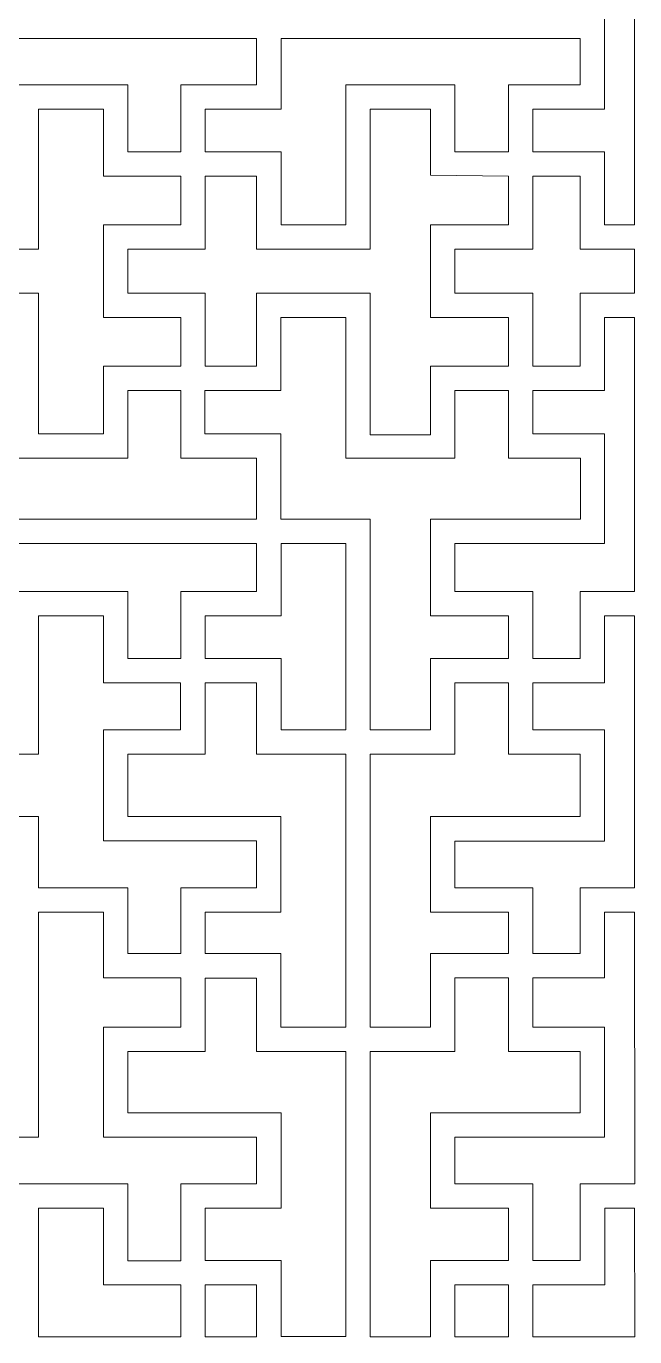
# Model space of a CAD drawing. Header units: centimetres. Extents: x -116 to 116, y -97 to 97.
# Drawn here: x 70.6 to 115.7, y -96.9 to 0 of the extents above; entities that cross this region are included whole.
import ezdxf

# ---------------------------------------------------------------- set-up
doc = ezdxf.new("R2010")
doc.units = ezdxf.units.CM
doc.header["$MEASUREMENT"] = 0
doc.layers.add('layer 1', color=7, linetype='Continuous')

msp = doc.modelspace()

# ---------------------------------------------------------------- linework, layer by layer
at = {"layer": 'layer 1', "color": 242, "lineweight": 9}
for points in [[(83.86921, -96.86227), (87.68509, -96.86227), (87.68509, -93.03443), (83.86921, -93.03443), (83.86921, -96.86227)], [(102.34302, -96.86227), (106.31404, -96.86227), (106.31404, -93.03363), (102.34302, -93.03363), (102.34302, -96.86227)]]:
    msp.add_lwpolyline(points, close=True, dxfattribs=at)
for points, knots in [([(115.63426, -14.68334), (115.63426, -14.68334), (113.42247, -14.68334), (113.42247, -14.68334), (113.42247, -14.68334), (113.42247, -14.68334), (113.42252, -9.28919), (113.42252, -9.28919), (113.42252, -9.28919), (113.42252, -9.28919), (108.1147, -9.28919), (108.1147, -9.28919), (108.1147, -9.28919), (108.1147, -9.28919), (108.1147, -6.12421), (108.1147, -6.12421), (108.1147, -6.12421), (108.1147, -6.12421), (113.42251, -6.12421), (113.42251, -6.12421), (113.42251, -6.12421), (113.42251, -6.12421), (113.42251, 6.12421), (113.42251, 6.12421), (113.42251, 6.12421), (113.42251, 6.12421), (108.1147, 6.12421), (108.1147, 6.12421), (108.1147, 6.12421), (108.1147, 6.12421), (108.1147, 9.28919), (108.1147, 9.28919), (108.1147, 9.28919), (108.1147, 9.28919), (113.42252, 9.28919), (113.42252, 9.28919), (113.42252, 9.28919), (113.42252, 9.28919), (113.42247, 14.68334), (113.42247, 14.68334), (113.42247, 14.68334), (113.42247, 14.68334), (115.63426, 14.68334), (115.63426, 14.68334), (115.63426, 14.68334), (115.63426, 14.68334), (115.63426, -14.68334), (115.63426, -14.68334)], [0, 0, 0, 0, 0.07692308, 0.07692308, 0.07692308, 0.07692308, 0.15384615, 0.15384615, 0.15384615, 0.15384615, 0.23076923, 0.23076923, 0.23076923, 0.23076923, 0.30769231, 0.30769231, 0.30769231, 0.30769231, 0.38461538, 0.38461538, 0.38461538, 0.38461538, 0.46153846, 0.46153846, 0.46153846, 0.46153846, 0.53846154, 0.53846154, 0.53846154, 0.53846154, 0.61538462, 0.61538462, 0.61538462, 0.61538462, 0.69230769, 0.69230769, 0.69230769, 0.69230769, 0.76923077, 0.76923077, 0.76923077, 0.76923077, 0.84615385, 0.84615385, 0.84615385, 0.84615385, 1, 1, 1, 1]), ([(78.15031, -4.32546), (78.15031, -4.32546), (78.15031, -9.29035), (78.15031, -9.29035), (78.15031, -9.29035), (78.15031, -9.29035), (82.0685, -9.29035), (82.0685, -9.29035), (82.0685, -9.29035), (82.0685, -9.29035), (82.0685, -4.32546), (82.0685, -4.32546), (82.0685, -4.32546), (82.0685, -4.32546), (87.68509, -4.32546), (87.68509, -4.32546), (87.68509, -4.32546), (87.68509, -4.32546), (87.68509, -0.90215), (87.68509, -0.90215), (87.68509, -0.90215), (87.68509, -0.90215), (65.18842, -0.9), (65.18842, -0.9), (65.18842, -0.9), (65.18842, -0.9), (65.18842, -6.12422), (65.18842, -6.12422), (65.18842, -6.12422), (65.18842, -6.12422), (60.30824, -6.12421), (60.30824, -6.12421), (60.30824, -6.12421), (60.30824, -6.12421), (60.30824, -9.28967), (60.30824, -9.28967), (60.30824, -9.28967), (60.30824, -9.28967), (65.18872, -9.28967), (65.18872, -9.28967), (65.18872, -9.28967), (65.18872, -9.28967), (65.18842, -14.68383), (65.18842, -14.68383), (65.18842, -14.68383), (65.18842, -14.68383), (69.73888, -14.68383), (69.73888, -14.68383), (69.73888, -14.68383), (69.73888, -14.68383), (69.73887, -4.32546), (69.73887, -4.32546), (69.73887, -4.32546), (69.73887, -4.32546), (78.15031, -4.32546), (78.15031, -4.32546)], [0, 0, 0, 0, 0.06666667, 0.06666667, 0.06666667, 0.06666667, 0.13333333, 0.13333333, 0.13333333, 0.13333333, 0.2, 0.2, 0.2, 0.2, 0.26666667, 0.26666667, 0.26666667, 0.26666667, 0.33333333, 0.33333333, 0.33333333, 0.33333333, 0.4, 0.4, 0.4, 0.4, 0.46666667, 0.46666667, 0.46666667, 0.46666667, 0.53333333, 0.53333333, 0.53333333, 0.53333333, 0.6, 0.6, 0.6, 0.6, 0.66666667, 0.66666667, 0.66666667, 0.66666667, 0.73333333, 0.73333333, 0.73333333, 0.73333333, 0.8, 0.8, 0.8, 0.8, 0.86666667, 0.86666667, 0.86666667, 0.86666667, 1, 1, 1, 1]), ([(89.4863, -9.29035), (89.4863, -9.29035), (89.4863, -14.68383), (89.4863, -14.68383), (89.4863, -14.68383), (89.4863, -14.68383), (94.27736, -14.68383), (94.27736, -14.68383), (94.27736, -14.68383), (94.27736, -14.68383), (94.27735, -4.32546), (94.27735, -4.32546), (94.27735, -4.32546), (94.27735, -4.32546), (102.34302, -4.32546), (102.34302, -4.32546), (102.34302, -4.32546), (102.34302, -4.32546), (102.34291, -9.29035), (102.34291, -9.29035), (102.34291, -9.29035), (102.34291, -9.29035), (106.31459, -9.29035), (106.31459, -9.29035), (106.31459, -9.29035), (106.31459, -9.29035), (106.31459, -4.32546), (106.31459, -4.32546), (106.31459, -4.32546), (106.31459, -4.32546), (111.62231, -4.32546), (111.62231, -4.32546), (111.62231, -4.32546), (111.62231, -4.32546), (111.62231, -0.9), (111.62231, -0.9), (111.62231, -0.9), (111.62231, -0.9), (89.4863, -0.9), (89.4863, -0.9), (89.4863, -0.9), (89.4863, -0.9), (89.4863, -6.12472), (89.4863, -6.12472), (89.4863, -6.12472), (89.4863, -6.12472), (83.86899, -6.12472), (83.86899, -6.12472), (83.86899, -6.12472), (83.86899, -6.12472), (83.86899, -9.29035), (83.86899, -9.29035), (83.86899, -9.29035), (83.86899, -9.29035), (89.4863, -9.29035), (89.4863, -9.29035)], [0, 0, 0, 0, 0.06666667, 0.06666667, 0.06666667, 0.06666667, 0.13333333, 0.13333333, 0.13333333, 0.13333333, 0.2, 0.2, 0.2, 0.2, 0.26666667, 0.26666667, 0.26666667, 0.26666667, 0.33333333, 0.33333333, 0.33333333, 0.33333333, 0.4, 0.4, 0.4, 0.4, 0.46666667, 0.46666667, 0.46666667, 0.46666667, 0.53333333, 0.53333333, 0.53333333, 0.53333333, 0.6, 0.6, 0.6, 0.6, 0.66666667, 0.66666667, 0.66666667, 0.66666667, 0.73333333, 0.73333333, 0.73333333, 0.73333333, 0.8, 0.8, 0.8, 0.8, 0.86666667, 0.86666667, 0.86666667, 0.86666667, 1, 1, 1, 1]), ([(76.35024, -25.12748), (76.35024, -25.12748), (82.06943, -25.12813), (82.06943, -25.12813), (82.06943, -25.12813), (82.06943, -25.12813), (82.06943, -21.53408), (82.06943, -21.53408), (82.06943, -21.53408), (82.06943, -21.53408), (76.35024, -21.53408), (76.35024, -21.53408), (76.35024, -21.53408), (76.35024, -21.53408), (76.35024, -14.68276), (76.35024, -14.68276), (76.35024, -14.68276), (76.35024, -14.68276), (82.06915, -14.68276), (82.06915, -14.68276), (82.06915, -14.68276), (82.06915, -14.68276), (82.06915, -11.08953), (82.06915, -11.08953), (82.06915, -11.08953), (82.06915, -11.08953), (76.35024, -11.08953), (76.35024, -11.08953), (76.35024, -11.08953), (76.35024, -11.08953), (76.35024, -6.12448), (76.35024, -6.12448), (76.35024, -6.12448), (76.35024, -6.12448), (71.5406, -6.12448), (71.5406, -6.12448), (71.5406, -6.12448), (71.5406, -6.12448), (71.5406, -16.48374), (71.5406, -16.48374), (71.5406, -16.48374), (71.5406, -16.48374), (63.38885, -16.48374), (63.38885, -16.48374), (63.38885, -16.48374), (63.38885, -16.48374), (63.38885, -11.09535), (63.38885, -11.09535), (63.38885, -11.09535), (63.38885, -11.09535), (60.30848, -11.09535), (60.30848, -11.09535), (60.30848, -11.09535), (60.30848, -11.09535), (60.30882, -16.48374), (60.30882, -16.48374), (60.30882, -16.48374), (60.30882, -16.48374), (54.53872, -16.48374), (54.53872, -16.48374), (54.53872, -16.48374), (54.53872, -16.48374), (54.53872, -19.73465), (54.53872, -19.73465), (54.53872, -19.73465), (54.53872, -19.73465), (60.30848, -19.73415), (60.30848, -19.73415), (60.30848, -19.73415), (60.30848, -19.73415), (60.30848, -25.13015), (60.30848, -25.13015), (60.30848, -25.13015), (60.30848, -25.13015), (63.38885, -25.13015), (63.38885, -25.13015), (63.38885, -25.13015), (63.38885, -25.13015), (63.38885, -19.73414), (63.38885, -19.73414), (63.38885, -19.73414), (63.38885, -19.73414), (71.54111, -19.73465), (71.54111, -19.73465), (71.54111, -19.73465), (71.54111, -19.73465), (71.5406, -30.12958), (71.5406, -30.12958), (71.5406, -30.12958), (71.5406, -30.12958), (76.35024, -30.12958), (76.35024, -30.12958), (76.35024, -30.12958), (76.35024, -30.12958), (76.35024, -25.12748), (76.35024, -25.12748)], [0, 0, 0, 0, 0.04, 0.04, 0.04, 0.04, 0.08, 0.08, 0.08, 0.08, 0.12, 0.12, 0.12, 0.12, 0.16, 0.16, 0.16, 0.16, 0.2, 0.2, 0.2, 0.2, 0.24, 0.24, 0.24, 0.24, 0.28, 0.28, 0.28, 0.28, 0.32, 0.32, 0.32, 0.32, 0.36, 0.36, 0.36, 0.36, 0.4, 0.4, 0.4, 0.4, 0.44, 0.44, 0.44, 0.44, 0.48, 0.48, 0.48, 0.48, 0.52, 0.52, 0.52, 0.52, 0.56, 0.56, 0.56, 0.56, 0.6, 0.6, 0.6, 0.6, 0.64, 0.64, 0.64, 0.64, 0.68, 0.68, 0.68, 0.68, 0.72, 0.72, 0.72, 0.72, 0.76, 0.76, 0.76, 0.76, 0.8, 0.8, 0.8, 0.8, 0.84, 0.84, 0.84, 0.84, 0.88, 0.88, 0.88, 0.88, 0.92, 0.92, 0.92, 0.92, 1, 1, 1, 1]), ([(100.54292, -11.00841), (100.54292, -11.00841), (106.31254, -11.08874), (106.31254, -11.08874), (106.31254, -11.08874), (106.31254, -11.08874), (106.31254, -14.68541), (106.31254, -14.68541), (106.31254, -14.68541), (106.31254, -14.68541), (100.54292, -14.68832), (100.54292, -14.68832), (100.54292, -14.68832), (100.54292, -14.68832), (100.54292, -21.53473), (100.54292, -21.53473), (100.54292, -21.53473), (100.54292, -21.53473), (106.31526, -21.53473), (106.31526, -21.53473), (106.31526, -21.53473), (106.31526, -21.53473), (106.31526, -25.12801), (106.31526, -25.12801), (106.31526, -25.12801), (106.31526, -25.12801), (100.54291, -25.12801), (100.54291, -25.12801), (100.54291, -25.12801), (100.54291, -25.12801), (100.54292, -30.19745), (100.54292, -30.19745), (100.54292, -30.19745), (100.54292, -30.19745), (96.07681, -30.19745), (96.07681, -30.19745), (96.07681, -30.19745), (96.07681, -30.19745), (96.07752, -19.73487), (96.07752, -19.73487), (96.07752, -19.73487), (96.07752, -19.73487), (87.68512, -19.73415), (87.68512, -19.73415), (87.68512, -19.73415), (87.68512, -19.73415), (87.68326, -25.12921), (87.68326, -25.12921), (87.68326, -25.12921), (87.68326, -25.12921), (83.86975, -25.12921), (83.86975, -25.12921), (83.86975, -25.12921), (83.86975, -25.12921), (83.86975, -19.73487), (83.86975, -19.73487), (83.86975, -19.73487), (83.86975, -19.73487), (78.1493, -19.73487), (78.1493, -19.73487), (78.1493, -19.73487), (78.1493, -19.73487), (78.1493, -16.4832), (78.1493, -16.4832), (78.1493, -16.4832), (78.1493, -16.4832), (83.86975, -16.4832), (83.86975, -16.4832), (83.86975, -16.4832), (83.86975, -16.4832), (83.86975, -11.08874), (83.86975, -11.08874), (83.86975, -11.08874), (83.86975, -11.08874), (87.68326, -11.08874), (87.68326, -11.08874), (87.68326, -11.08874), (87.68326, -11.08874), (87.68326, -16.48321), (87.68326, -16.48321), (87.68326, -16.48321), (87.68326, -16.48321), (96.07753, -16.4832), (96.07753, -16.4832), (96.07753, -16.4832), (96.07753, -16.4832), (96.07681, -6.12448), (96.07681, -6.12448), (96.07681, -6.12448), (96.07681, -6.12448), (100.54292, -6.12448), (100.54292, -6.12448), (100.54292, -6.12448), (100.54292, -6.12448), (100.54292, -11.00841), (100.54292, -11.00841)], [0, 0, 0, 0, 0.04, 0.04, 0.04, 0.04, 0.08, 0.08, 0.08, 0.08, 0.12, 0.12, 0.12, 0.12, 0.16, 0.16, 0.16, 0.16, 0.2, 0.2, 0.2, 0.2, 0.24, 0.24, 0.24, 0.24, 0.28, 0.28, 0.28, 0.28, 0.32, 0.32, 0.32, 0.32, 0.36, 0.36, 0.36, 0.36, 0.4, 0.4, 0.4, 0.4, 0.44, 0.44, 0.44, 0.44, 0.48, 0.48, 0.48, 0.48, 0.52, 0.52, 0.52, 0.52, 0.56, 0.56, 0.56, 0.56, 0.6, 0.6, 0.6, 0.6, 0.64, 0.64, 0.64, 0.64, 0.68, 0.68, 0.68, 0.68, 0.72, 0.72, 0.72, 0.72, 0.76, 0.76, 0.76, 0.76, 0.8, 0.8, 0.8, 0.8, 0.84, 0.84, 0.84, 0.84, 0.88, 0.88, 0.88, 0.88, 0.92, 0.92, 0.92, 0.92, 1, 1, 1, 1]), ([(108.11522, -16.48309), (108.11522, -16.48309), (108.11522, -11.09068), (108.11522, -11.09068), (108.11522, -11.09068), (108.11522, -11.09068), (111.62246, -11.09068), (111.62246, -11.09068), (111.62246, -11.09068), (111.62246, -11.09068), (111.62246, -16.48309), (111.62246, -16.48309), (111.62246, -16.48309), (111.62246, -16.48309), (115.63426, -16.48309), (115.63426, -16.48309), (115.63426, -16.48309), (115.63426, -16.48309), (115.63426, -19.73465), (115.63426, -19.73465), (115.63426, -19.73465), (115.63426, -19.73465), (111.62246, -19.73414), (111.62246, -19.73414), (111.62246, -19.73414), (111.62246, -19.73414), (111.62246, -25.12801), (111.62246, -25.12801), (111.62246, -25.12801), (111.62246, -25.12801), (108.11522, -25.12801), (108.11522, -25.12801), (108.11522, -25.12801), (108.11522, -25.12801), (108.11522, -19.73413), (108.11522, -19.73413), (108.11522, -19.73413), (108.11522, -19.73413), (102.3441, -19.73465), (102.3441, -19.73465), (102.3441, -19.73465), (102.3441, -19.73465), (102.3441, -16.48309), (102.3441, -16.48309), (102.3441, -16.48309), (102.3441, -16.48309), (108.11522, -16.48309), (108.11522, -16.48309)], [0, 0, 0, 0, 0.07692308, 0.07692308, 0.07692308, 0.07692308, 0.15384615, 0.15384615, 0.15384615, 0.15384615, 0.23076923, 0.23076923, 0.23076923, 0.23076923, 0.30769231, 0.30769231, 0.30769231, 0.30769231, 0.38461538, 0.38461538, 0.38461538, 0.38461538, 0.46153846, 0.46153846, 0.46153846, 0.46153846, 0.53846154, 0.53846154, 0.53846154, 0.53846154, 0.61538462, 0.61538462, 0.61538462, 0.61538462, 0.69230769, 0.69230769, 0.69230769, 0.69230769, 0.76923077, 0.76923077, 0.76923077, 0.76923077, 0.84615385, 0.84615385, 0.84615385, 0.84615385, 1, 1, 1, 1]), ([(78.15144, -31.92729), (78.15144, -31.92729), (78.15144, -26.9276), (78.15144, -26.9276), (78.15144, -26.9276), (78.15144, -26.9276), (82.0685, -26.9276), (82.0685, -26.9276), (82.0685, -26.9276), (82.0685, -26.9276), (82.0685, -31.92729), (82.0685, -31.92729), (82.0685, -31.92729), (82.0685, -31.92729), (87.68509, -31.92729), (87.68509, -31.92729), (87.68509, -31.92729), (87.68509, -31.92729), (87.68509, -36.42882), (87.68509, -36.42882), (87.68509, -36.42882), (87.68509, -36.42882), (65.18842, -36.42882), (65.18842, -36.42882), (65.18842, -36.42882), (65.18842, -36.42882), (65.18842, -30.12719), (65.18842, -30.12719), (65.18842, -30.12719), (65.18842, -30.12719), (60.30856, -30.12739), (60.30856, -30.12739), (60.30856, -30.12739), (60.30856, -30.12739), (60.30856, -26.92759), (60.30856, -26.92759), (60.30856, -26.92759), (60.30856, -26.92759), (65.18842, -26.92759), (65.18842, -26.92759), (65.18842, -26.92759), (65.18842, -26.92759), (65.18842, -21.53473), (65.18842, -21.53473), (65.18842, -21.53473), (65.18842, -21.53473), (69.74057, -21.53473), (69.74057, -21.53473), (69.74057, -21.53473), (69.74057, -21.53473), (69.74057, -31.92728), (69.74057, -31.92728), (69.74057, -31.92728), (69.74057, -31.92728), (78.15144, -31.92729), (78.15144, -31.92729)], [0, 0, 0, 0, 0.06666667, 0.06666667, 0.06666667, 0.06666667, 0.13333333, 0.13333333, 0.13333333, 0.13333333, 0.2, 0.2, 0.2, 0.2, 0.26666667, 0.26666667, 0.26666667, 0.26666667, 0.33333333, 0.33333333, 0.33333333, 0.33333333, 0.4, 0.4, 0.4, 0.4, 0.46666667, 0.46666667, 0.46666667, 0.46666667, 0.53333333, 0.53333333, 0.53333333, 0.53333333, 0.6, 0.6, 0.6, 0.6, 0.66666667, 0.66666667, 0.66666667, 0.66666667, 0.73333333, 0.73333333, 0.73333333, 0.73333333, 0.8, 0.8, 0.8, 0.8, 0.86666667, 0.86666667, 0.86666667, 0.86666667, 1, 1, 1, 1]), ([(106.31405, -31.92757), (106.31405, -31.92757), (106.31405, -26.92625), (106.31405, -26.92625), (106.31405, -26.92625), (106.31405, -26.92625), (102.34303, -26.92625), (102.34303, -26.92625), (102.34303, -26.92625), (102.34303, -26.92625), (102.34303, -31.92756), (102.34303, -31.92756), (102.34303, -31.92756), (102.34303, -31.92756), (94.27682, -31.92755), (94.27682, -31.92755), (94.27682, -31.92755), (94.27682, -31.92755), (94.27682, -21.53366), (94.27682, -21.53366), (94.27682, -21.53366), (94.27682, -21.53366), (89.48416, -21.53366), (89.48416, -21.53366), (89.48416, -21.53366), (89.48416, -21.53366), (89.48416, -26.92787), (89.48416, -26.92787), (89.48416, -26.92787), (89.48416, -26.92787), (83.85974, -26.92786), (83.85974, -26.92786), (83.85974, -26.92786), (83.85974, -26.92786), (83.85974, -30.12744), (83.85974, -30.12744), (83.85974, -30.12744), (83.85974, -30.12744), (89.48416, -30.12719), (89.48416, -30.12719), (89.48416, -30.12719), (89.48416, -30.12719), (89.48416, -36.42882), (89.48416, -36.42882), (89.48416, -36.42882), (89.48416, -36.42882), (96.07746, -36.42816), (96.07746, -36.42816), (96.07746, -36.42816), (96.07746, -36.42816), (96.07746, -52.01177), (96.07746, -52.01177), (96.07746, -52.01177), (96.07746, -52.01177), (100.54292, -52.01177), (100.54292, -52.01177), (100.54292, -52.01177), (100.54292, -52.01177), (100.54292, -46.73579), (100.54292, -46.73579), (100.54292, -46.73579), (100.54292, -46.73579), (106.31459, -46.73752), (106.31459, -46.73752), (106.31459, -46.73752), (106.31459, -46.73752), (106.31459, -43.58759), (106.31459, -43.58759), (106.31459, -43.58759), (106.31459, -43.58759), (100.54292, -43.58759), (100.54292, -43.58759), (100.54292, -43.58759), (100.54292, -43.58759), (100.54292, -36.42815), (100.54292, -36.42815), (100.54292, -36.42815), (100.54292, -36.42815), (111.62304, -36.42856), (111.62304, -36.42856), (111.62304, -36.42856), (111.62304, -36.42856), (111.62304, -31.92756), (111.62304, -31.92756), (111.62304, -31.92756), (111.62304, -31.92756), (106.31405, -31.92757), (106.31405, -31.92757)], [0, 0, 0, 0, 0.04347826, 0.04347826, 0.04347826, 0.04347826, 0.08695652, 0.08695652, 0.08695652, 0.08695652, 0.13043478, 0.13043478, 0.13043478, 0.13043478, 0.17391304, 0.17391304, 0.17391304, 0.17391304, 0.2173913, 0.2173913, 0.2173913, 0.2173913, 0.26086957, 0.26086957, 0.26086957, 0.26086957, 0.30434783, 0.30434783, 0.30434783, 0.30434783, 0.34782609, 0.34782609, 0.34782609, 0.34782609, 0.39130435, 0.39130435, 0.39130435, 0.39130435, 0.43478261, 0.43478261, 0.43478261, 0.43478261, 0.47826087, 0.47826087, 0.47826087, 0.47826087, 0.52173913, 0.52173913, 0.52173913, 0.52173913, 0.56521739, 0.56521739, 0.56521739, 0.56521739, 0.60869565, 0.60869565, 0.60869565, 0.60869565, 0.65217391, 0.65217391, 0.65217391, 0.65217391, 0.69565217, 0.69565217, 0.69565217, 0.69565217, 0.73913043, 0.73913043, 0.73913043, 0.73913043, 0.7826087, 0.7826087, 0.7826087, 0.7826087, 0.82608696, 0.82608696, 0.82608696, 0.82608696, 0.86956522, 0.86956522, 0.86956522, 0.86956522, 0.91304348, 0.91304348, 0.91304348, 0.91304348, 1, 1, 1, 1]), ([(108.11471, -41.78875), (108.11471, -41.78875), (108.1147, -46.73644), (108.1147, -46.73644), (108.1147, -46.73644), (108.1147, -46.73644), (111.62246, -46.73644), (111.62246, -46.73644), (111.62246, -46.73644), (111.62246, -46.73644), (111.62245, -41.78875), (111.62245, -41.78875), (111.62245, -41.78875), (111.62245, -41.78875), (115.63454, -41.78875), (115.63454, -41.78875), (115.63454, -41.78875), (115.63454, -41.78875), (115.63321, -21.53581), (115.63321, -21.53581), (115.63321, -21.53581), (115.63321, -21.53581), (113.42248, -21.53581), (113.42248, -21.53581), (113.42248, -21.53581), (113.42248, -21.53581), (113.42248, -26.92786), (113.42248, -26.92786), (113.42248, -26.92786), (113.42248, -26.92786), (108.11467, -26.92786), (108.11467, -26.92786), (108.11467, -26.92786), (108.11467, -26.92786), (108.11467, -30.12744), (108.11467, -30.12744), (108.11467, -30.12744), (108.11467, -30.12744), (113.42251, -30.12744), (113.42251, -30.12744), (113.42251, -30.12744), (113.42251, -30.12744), (113.42253, -38.22841), (113.42253, -38.22841), (113.42253, -38.22841), (113.42253, -38.22841), (102.34302, -38.22841), (102.34302, -38.22841), (102.34302, -38.22841), (102.34302, -38.22841), (102.34302, -41.78875), (102.34302, -41.78875), (102.34302, -41.78875), (102.34302, -41.78875), (108.11471, -41.78875), (108.11471, -41.78875)], [0, 0, 0, 0, 0.06666667, 0.06666667, 0.06666667, 0.06666667, 0.13333333, 0.13333333, 0.13333333, 0.13333333, 0.2, 0.2, 0.2, 0.2, 0.26666667, 0.26666667, 0.26666667, 0.26666667, 0.33333333, 0.33333333, 0.33333333, 0.33333333, 0.4, 0.4, 0.4, 0.4, 0.46666667, 0.46666667, 0.46666667, 0.46666667, 0.53333333, 0.53333333, 0.53333333, 0.53333333, 0.6, 0.6, 0.6, 0.6, 0.66666667, 0.66666667, 0.66666667, 0.66666667, 0.73333333, 0.73333333, 0.73333333, 0.73333333, 0.8, 0.8, 0.8, 0.8, 0.86666667, 0.86666667, 0.86666667, 0.86666667, 1, 1, 1, 1]), ([(65.18998, -46.73706), (65.18998, -46.73706), (60.30883, -46.73706), (60.30883, -46.73706), (60.30883, -46.73706), (60.30883, -46.73706), (60.30883, -43.58798), (60.30883, -43.58798), (60.30883, -43.58798), (60.30883, -43.58798), (65.18999, -43.58799), (65.18999, -43.58799), (65.18999, -43.58799), (65.18999, -43.58799), (65.18999, -38.22868), (65.18999, -38.22868), (65.18999, -38.22868), (65.18999, -38.22868), (87.68538, -38.22868), (87.68538, -38.22868), (87.68538, -38.22868), (87.68538, -38.22868), (87.68538, -41.78875), (87.68538, -41.78875), (87.68538, -41.78875), (87.68538, -41.78875), (82.06943, -41.78747), (82.06943, -41.78747), (82.06943, -41.78747), (82.06943, -41.78747), (82.06943, -46.73644), (82.06943, -46.73644), (82.06943, -46.73644), (82.06943, -46.73644), (78.15084, -46.73644), (78.15084, -46.73644), (78.15084, -46.73644), (78.15084, -46.73644), (78.15085, -41.78875), (78.15085, -41.78875), (78.15085, -41.78875), (78.15085, -41.78875), (69.73888, -41.78747), (69.73888, -41.78747), (69.73888, -41.78747), (69.73888, -41.78747), (69.73888, -52.01069), (69.73888, -52.01069), (69.73888, -52.01069), (69.73888, -52.01069), (65.18999, -52.01069), (65.18999, -52.01069), (65.18999, -52.01069), (65.18999, -52.01069), (65.18998, -46.73706), (65.18998, -46.73706)], [0, 0, 0, 0, 0.06666667, 0.06666667, 0.06666667, 0.06666667, 0.13333333, 0.13333333, 0.13333333, 0.13333333, 0.2, 0.2, 0.2, 0.2, 0.26666667, 0.26666667, 0.26666667, 0.26666667, 0.33333333, 0.33333333, 0.33333333, 0.33333333, 0.4, 0.4, 0.4, 0.4, 0.46666667, 0.46666667, 0.46666667, 0.46666667, 0.53333333, 0.53333333, 0.53333333, 0.53333333, 0.6, 0.6, 0.6, 0.6, 0.66666667, 0.66666667, 0.66666667, 0.66666667, 0.73333333, 0.73333333, 0.73333333, 0.73333333, 0.8, 0.8, 0.8, 0.8, 0.86666667, 0.86666667, 0.86666667, 0.86666667, 1, 1, 1, 1]), ([(89.48548, -46.73572), (89.48548, -46.73572), (89.48548, -52.01177), (89.48548, -52.01177), (89.48548, -52.01177), (89.48548, -52.01177), (94.27759, -52.01177), (94.27759, -52.01177), (94.27759, -52.01177), (94.27759, -52.01177), (94.27759, -38.23137), (94.27759, -38.23137), (94.27759, -38.23137), (94.27759, -38.23137), (89.48548, -38.23137), (89.48548, -38.23137), (89.48548, -38.23137), (89.48548, -38.23137), (89.48548, -43.58908), (89.48548, -43.58908), (89.48548, -43.58908), (89.48548, -43.58908), (83.86899, -43.58908), (83.86899, -43.58908), (83.86899, -43.58908), (83.86899, -43.58908), (83.86899, -46.73572), (83.86899, -46.73572), (83.86899, -46.73572), (83.86899, -46.73572), (89.48548, -46.73572), (89.48548, -46.73572)], [0, 0, 0, 0, 0.11111111, 0.11111111, 0.11111111, 0.11111111, 0.22222222, 0.22222222, 0.22222222, 0.22222222, 0.33333333, 0.33333333, 0.33333333, 0.33333333, 0.44444444, 0.44444444, 0.44444444, 0.44444444, 0.55555556, 0.55555556, 0.55555556, 0.55555556, 0.66666667, 0.66666667, 0.66666667, 0.66666667, 0.77777778, 0.77777778, 0.77777778, 0.77777778, 1, 1, 1, 1]), ([(71.54297, -53.81104), (71.54297, -53.81104), (63.38862, -53.81103), (63.38862, -53.81103), (63.38862, -53.81103), (63.38862, -53.81103), (63.38862, -48.53679), (63.38862, -48.53679), (63.38862, -48.53679), (63.38862, -48.53679), (60.30931, -48.53679), (60.30931, -48.53679), (60.30931, -48.53679), (60.30931, -48.53679), (60.30931, -53.81103), (60.30931, -53.81103), (60.30931, -53.81103), (60.30931, -53.81103), (54.5341, -53.81103), (54.5341, -53.81103), (54.5341, -53.81103), (54.5341, -53.81103), (54.5341, -58.41923), (54.5341, -58.41923), (54.5341, -58.41923), (54.5341, -58.41923), (71.54297, -58.4191), (71.54297, -58.4191), (71.54297, -58.4191), (71.54297, -58.4191), (71.54297, -63.68829), (71.54297, -63.68829), (71.54297, -63.68829), (71.54297, -63.68829), (78.1503, -63.6869), (78.1503, -63.6869), (78.1503, -63.6869), (78.1503, -63.6869), (78.1503, -68.54162), (78.1503, -68.54162), (78.1503, -68.54162), (78.1503, -68.54162), (82.06919, -68.54162), (82.06919, -68.54162), (82.06919, -68.54162), (82.06919, -68.54162), (82.06918, -63.68829), (82.06918, -63.68829), (82.06918, -63.68829), (82.06918, -63.68829), (87.68541, -63.68829), (87.68541, -63.68829), (87.68541, -63.68829), (87.68541, -63.68829), (87.68541, -60.21935), (87.68541, -60.21935), (87.68541, -60.21935), (87.68541, -60.21935), (76.35052, -60.21934), (76.35052, -60.21934), (76.35052, -60.21934), (76.35052, -60.21934), (76.35033, -52.01069), (76.35033, -52.01069), (76.35033, -52.01069), (76.35033, -52.01069), (82.06214, -52.01069), (82.06214, -52.01069), (82.06214, -52.01069), (82.06214, -52.01069), (82.06214, -48.536), (82.06214, -48.536), (82.06214, -48.536), (82.06214, -48.536), (76.35032, -48.536), (76.35032, -48.536), (76.35032, -48.536), (76.35032, -48.536), (76.35052, -43.58908), (76.35052, -43.58908), (76.35052, -43.58908), (76.35052, -43.58908), (71.54297, -43.58908), (71.54297, -43.58908), (71.54297, -43.58908), (71.54297, -43.58908), (71.54297, -53.81104), (71.54297, -53.81104)], [0, 0, 0, 0, 0.04347826, 0.04347826, 0.04347826, 0.04347826, 0.08695652, 0.08695652, 0.08695652, 0.08695652, 0.13043478, 0.13043478, 0.13043478, 0.13043478, 0.17391304, 0.17391304, 0.17391304, 0.17391304, 0.2173913, 0.2173913, 0.2173913, 0.2173913, 0.26086957, 0.26086957, 0.26086957, 0.26086957, 0.30434783, 0.30434783, 0.30434783, 0.30434783, 0.34782609, 0.34782609, 0.34782609, 0.34782609, 0.39130435, 0.39130435, 0.39130435, 0.39130435, 0.43478261, 0.43478261, 0.43478261, 0.43478261, 0.47826087, 0.47826087, 0.47826087, 0.47826087, 0.52173913, 0.52173913, 0.52173913, 0.52173913, 0.56521739, 0.56521739, 0.56521739, 0.56521739, 0.60869565, 0.60869565, 0.60869565, 0.60869565, 0.65217391, 0.65217391, 0.65217391, 0.65217391, 0.69565217, 0.69565217, 0.69565217, 0.69565217, 0.73913043, 0.73913043, 0.73913043, 0.73913043, 0.7826087, 0.7826087, 0.7826087, 0.7826087, 0.82608696, 0.82608696, 0.82608696, 0.82608696, 0.86956522, 0.86956522, 0.86956522, 0.86956522, 0.91304348, 0.91304348, 0.91304348, 0.91304348, 1, 1, 1, 1]), ([(113.42211, -48.53585), (113.42211, -48.53585), (108.11541, -48.53584), (108.11541, -48.53584), (108.11541, -48.53584), (108.11541, -48.53584), (108.11541, -52.01069), (108.11541, -52.01069), (108.11541, -52.01069), (108.11541, -52.01069), (113.42211, -52.01051), (113.42211, -52.01051), (113.42211, -52.01051), (113.42211, -52.01051), (113.42213, -60.21962), (113.42213, -60.21962), (113.42213, -60.21962), (113.42213, -60.21962), (102.34249, -60.21962), (102.34249, -60.21962), (102.34249, -60.21962), (102.34249, -60.21962), (102.34249, -63.68816), (102.34249, -63.68816), (102.34249, -63.68816), (102.34249, -63.68816), (108.11469, -63.68816), (108.11469, -63.68816), (108.11469, -63.68816), (108.11469, -63.68816), (108.11469, -68.54579), (108.11469, -68.54579), (108.11469, -68.54579), (108.11469, -68.54579), (111.62231, -68.54579), (111.62231, -68.54579), (111.62231, -68.54579), (111.62231, -68.54579), (111.62231, -63.68816), (111.62231, -63.68816), (111.62231, -63.68816), (111.62231, -63.68816), (115.63453, -63.68816), (115.63453, -63.68816), (115.63453, -63.68816), (115.63453, -63.68816), (115.63454, -43.58959), (115.63454, -43.58959), (115.63454, -43.58959), (115.63454, -43.58959), (113.42211, -43.58959), (113.42211, -43.58959), (113.42211, -43.58959), (113.42211, -43.58959), (113.42211, -48.53585), (113.42211, -48.53585)], [0, 0, 0, 0, 0.06666667, 0.06666667, 0.06666667, 0.06666667, 0.13333333, 0.13333333, 0.13333333, 0.13333333, 0.2, 0.2, 0.2, 0.2, 0.26666667, 0.26666667, 0.26666667, 0.26666667, 0.33333333, 0.33333333, 0.33333333, 0.33333333, 0.4, 0.4, 0.4, 0.4, 0.46666667, 0.46666667, 0.46666667, 0.46666667, 0.53333333, 0.53333333, 0.53333333, 0.53333333, 0.6, 0.6, 0.6, 0.6, 0.66666667, 0.66666667, 0.66666667, 0.66666667, 0.73333333, 0.73333333, 0.73333333, 0.73333333, 0.8, 0.8, 0.8, 0.8, 0.86666667, 0.86666667, 0.86666667, 0.86666667, 1, 1, 1, 1]), ([(89.48532, -58.42036), (89.48532, -58.42036), (89.48531, -65.48761), (89.48531, -65.48761), (89.48531, -65.48761), (89.48531, -65.48761), (83.86918, -65.48761), (83.86918, -65.48761), (83.86918, -65.48761), (83.86918, -65.48761), (83.86918, -68.54108), (83.86918, -68.54108), (83.86918, -68.54108), (83.86918, -68.54108), (89.48523, -68.54095), (89.48523, -68.54095), (89.48523, -68.54095), (89.48523, -68.54095), (89.48523, -73.98309), (89.48523, -73.98309), (89.48523, -73.98309), (89.48523, -73.98309), (94.27739, -73.98309), (94.27739, -73.98309), (94.27739, -73.98309), (94.27739, -73.98309), (94.27739, -53.81403), (94.27739, -53.81403), (94.27739, -53.81403), (94.27739, -53.81403), (87.68326, -53.81404), (87.68326, -53.81404), (87.68326, -53.81404), (87.68326, -53.81404), (87.68326, -48.53746), (87.68326, -48.53746), (87.68326, -48.53746), (87.68326, -48.53746), (83.86899, -48.53746), (83.86899, -48.53746), (83.86899, -48.53746), (83.86899, -48.53746), (83.86921, -53.81403), (83.86921, -53.81403), (83.86921, -53.81403), (83.86921, -53.81403), (78.14977, -53.81403), (78.14977, -53.81403), (78.14977, -53.81403), (78.14977, -53.81403), (78.14977, -58.42036), (78.14977, -58.42036), (78.14977, -58.42036), (78.14977, -58.42036), (89.48532, -58.42036), (89.48532, -58.42036)], [0, 0, 0, 0, 0.06666667, 0.06666667, 0.06666667, 0.06666667, 0.13333333, 0.13333333, 0.13333333, 0.13333333, 0.2, 0.2, 0.2, 0.2, 0.26666667, 0.26666667, 0.26666667, 0.26666667, 0.33333333, 0.33333333, 0.33333333, 0.33333333, 0.4, 0.4, 0.4, 0.4, 0.46666667, 0.46666667, 0.46666667, 0.46666667, 0.53333333, 0.53333333, 0.53333333, 0.53333333, 0.6, 0.6, 0.6, 0.6, 0.66666667, 0.66666667, 0.66666667, 0.66666667, 0.73333333, 0.73333333, 0.73333333, 0.73333333, 0.8, 0.8, 0.8, 0.8, 0.86666667, 0.86666667, 0.86666667, 0.86666667, 1, 1, 1, 1]), ([(102.34302, -53.81104), (102.34302, -53.81104), (102.34302, -48.53638), (102.34302, -48.53638), (102.34302, -48.53638), (102.34302, -48.53638), (106.31468, -48.53638), (106.31468, -48.53638), (106.31468, -48.53638), (106.31468, -48.53638), (106.3146, -53.81103), (106.3146, -53.81103), (106.3146, -53.81103), (106.3146, -53.81103), (111.62153, -53.81103), (111.62153, -53.81103), (111.62153, -53.81103), (111.62153, -53.81103), (111.62153, -58.41923), (111.62153, -58.41923), (111.62153, -58.41923), (111.62153, -58.41923), (100.54397, -58.41909), (100.54397, -58.41909), (100.54397, -58.41909), (100.54397, -58.41909), (100.54305, -65.48707), (100.54305, -65.48707), (100.54305, -65.48707), (100.54305, -65.48707), (106.30406, -65.48707), (106.30406, -65.48707), (106.30406, -65.48707), (106.30406, -65.48707), (106.30406, -68.54162), (106.30406, -68.54162), (106.30406, -68.54162), (106.30406, -68.54162), (100.54397, -68.54095), (100.54397, -68.54095), (100.54397, -68.54095), (100.54397, -68.54095), (100.54397, -73.98208), (100.54397, -73.98208), (100.54397, -73.98208), (100.54397, -73.98208), (96.07788, -73.98208), (96.07788, -73.98208), (96.07788, -73.98208), (96.07788, -73.98208), (96.07788, -53.8121), (96.07788, -53.8121), (96.07788, -53.8121), (96.07788, -53.8121), (102.34302, -53.81104), (102.34302, -53.81104)], [0, 0, 0, 0, 0.06666667, 0.06666667, 0.06666667, 0.06666667, 0.13333333, 0.13333333, 0.13333333, 0.13333333, 0.2, 0.2, 0.2, 0.2, 0.26666667, 0.26666667, 0.26666667, 0.26666667, 0.33333333, 0.33333333, 0.33333333, 0.33333333, 0.4, 0.4, 0.4, 0.4, 0.46666667, 0.46666667, 0.46666667, 0.46666667, 0.53333333, 0.53333333, 0.53333333, 0.53333333, 0.6, 0.6, 0.6, 0.6, 0.66666667, 0.66666667, 0.66666667, 0.66666667, 0.73333333, 0.73333333, 0.73333333, 0.73333333, 0.8, 0.8, 0.8, 0.8, 0.86666667, 0.86666667, 0.86666667, 0.86666667, 1, 1, 1, 1]), ([(71.54167, -82.1128), (71.54167, -82.1128), (65.18872, -82.11258), (65.18872, -82.11258), (65.18872, -82.11258), (65.18872, -82.11258), (65.18872, -87.35234), (65.18872, -87.35234), (65.18872, -87.35234), (65.18872, -87.35234), (60.30883, -87.35233), (60.30883, -87.35233), (60.30883, -87.35233), (60.30883, -87.35233), (60.30883, -91.23349), (60.30883, -91.23349), (60.30883, -91.23349), (60.30883, -91.23349), (65.18872, -91.2333), (65.18872, -91.2333), (65.18872, -91.2333), (65.18872, -91.2333), (65.18872, -96.85866), (65.18872, -96.85866), (65.18872, -96.85866), (65.18872, -96.85866), (69.73574, -96.85866), (69.73574, -96.85866), (69.73574, -96.85866), (69.73574, -96.85866), (69.73574, -85.55213), (69.73574, -85.55213), (69.73574, -85.55213), (69.73574, -85.55213), (78.15084, -85.55213), (78.15084, -85.55213), (78.15084, -85.55213), (78.15084, -85.55213), (78.15084, -91.23835), (78.15084, -91.23835), (78.15084, -91.23835), (78.15084, -91.23835), (82.06708, -91.23835), (82.06708, -91.23835), (82.06708, -91.23835), (82.06708, -91.23835), (82.06708, -85.55213), (82.06708, -85.55213), (82.06708, -85.55213), (82.06708, -85.55213), (87.68326, -85.55213), (87.68326, -85.55213), (87.68326, -85.55213), (87.68326, -85.55213), (87.68326, -82.11281), (87.68326, -82.11281), (87.68326, -82.11281), (87.68326, -82.11281), (76.34837, -82.11281), (76.34837, -82.11281), (76.34837, -82.11281), (76.34837, -82.11281), (76.34838, -73.98248), (76.34838, -73.98248), (76.34838, -73.98248), (76.34838, -73.98248), (82.06642, -73.98578), (82.06642, -73.98578), (82.06642, -73.98578), (82.06642, -73.98578), (82.06642, -70.34166), (82.06642, -70.34166), (82.06642, -70.34166), (82.06642, -70.34166), (76.34839, -70.34166), (76.34839, -70.34166), (76.34839, -70.34166), (76.34839, -70.34166), (76.34838, -65.48987), (76.34838, -65.48987), (76.34838, -65.48987), (76.34838, -65.48987), (71.54167, -65.48987), (71.54167, -65.48987), (71.54167, -65.48987), (71.54167, -65.48987), (71.54167, -82.1128), (71.54167, -82.1128)], [0, 0, 0, 0, 0.04347826, 0.04347826, 0.04347826, 0.04347826, 0.08695652, 0.08695652, 0.08695652, 0.08695652, 0.13043478, 0.13043478, 0.13043478, 0.13043478, 0.17391304, 0.17391304, 0.17391304, 0.17391304, 0.2173913, 0.2173913, 0.2173913, 0.2173913, 0.26086957, 0.26086957, 0.26086957, 0.26086957, 0.30434783, 0.30434783, 0.30434783, 0.30434783, 0.34782609, 0.34782609, 0.34782609, 0.34782609, 0.39130435, 0.39130435, 0.39130435, 0.39130435, 0.43478261, 0.43478261, 0.43478261, 0.43478261, 0.47826087, 0.47826087, 0.47826087, 0.47826087, 0.52173913, 0.52173913, 0.52173913, 0.52173913, 0.56521739, 0.56521739, 0.56521739, 0.56521739, 0.60869565, 0.60869565, 0.60869565, 0.60869565, 0.65217391, 0.65217391, 0.65217391, 0.65217391, 0.69565217, 0.69565217, 0.69565217, 0.69565217, 0.73913043, 0.73913043, 0.73913043, 0.73913043, 0.7826087, 0.7826087, 0.7826087, 0.7826087, 0.82608696, 0.82608696, 0.82608696, 0.82608696, 0.86956522, 0.86956522, 0.86956522, 0.86956522, 0.91304348, 0.91304348, 0.91304348, 0.91304348, 1, 1, 1, 1]), ([(108.11878, -85.55086), (108.11878, -85.55086), (102.33222, -85.55086), (102.33222, -85.55086), (102.33222, -85.55086), (102.33222, -85.55086), (102.33222, -82.11335), (102.33222, -82.11335), (102.33222, -82.11335), (102.33222, -82.11335), (113.42252, -82.11335), (113.42252, -82.11335), (113.42252, -82.11335), (113.42252, -82.11335), (113.42252, -73.98309), (113.42252, -73.98309), (113.42252, -73.98309), (113.42252, -73.98309), (108.1145, -73.98309), (108.1145, -73.98309), (108.1145, -73.98309), (108.1145, -73.98309), (108.1145, -70.34166), (108.1145, -70.34166), (108.1145, -70.34166), (108.1145, -70.34166), (113.41955, -70.34167), (113.41955, -70.34167), (113.41955, -70.34167), (113.41955, -70.34167), (113.41955, -65.48868), (113.41955, -65.48868), (113.41955, -65.48868), (113.41955, -65.48868), (115.62718, -65.48868), (115.62718, -65.48868), (115.62718, -65.48868), (115.62718, -65.48868), (115.65158, -85.55086), (115.65158, -85.55086), (115.65158, -85.55086), (115.65158, -85.55086), (111.61126, -85.55086), (111.61126, -85.55086), (111.61126, -85.55086), (111.61126, -85.55086), (111.61126, -91.23407), (111.61126, -91.23407), (111.61126, -91.23407), (111.61126, -91.23407), (108.11878, -91.23407), (108.11878, -91.23407), (108.11878, -91.23407), (108.11878, -91.23407), (108.11878, -85.55086), (108.11878, -85.55086)], [0, 0, 0, 0, 0.06666667, 0.06666667, 0.06666667, 0.06666667, 0.13333333, 0.13333333, 0.13333333, 0.13333333, 0.2, 0.2, 0.2, 0.2, 0.26666667, 0.26666667, 0.26666667, 0.26666667, 0.33333333, 0.33333333, 0.33333333, 0.33333333, 0.4, 0.4, 0.4, 0.4, 0.46666667, 0.46666667, 0.46666667, 0.46666667, 0.53333333, 0.53333333, 0.53333333, 0.53333333, 0.6, 0.6, 0.6, 0.6, 0.66666667, 0.66666667, 0.66666667, 0.66666667, 0.73333333, 0.73333333, 0.73333333, 0.73333333, 0.8, 0.8, 0.8, 0.8, 0.86666667, 0.86666667, 0.86666667, 0.86666667, 1, 1, 1, 1]), ([(94.27774, -75.78618), (94.27774, -75.78618), (94.27774, -96.85023), (94.27774, -96.85023), (94.27774, -96.85023), (94.27774, -96.85023), (89.48548, -96.85023), (89.48548, -96.85023), (89.48548, -96.85023), (89.48548, -96.85023), (89.48548, -91.22648), (89.48548, -91.22648), (89.48548, -91.22648), (89.48548, -91.22648), (83.86953, -91.23457), (83.86953, -91.23457), (83.86953, -91.23457), (83.86953, -91.23457), (83.86953, -87.35246), (83.86953, -87.35246), (83.86953, -87.35246), (83.86953, -87.35246), (89.48549, -87.35246), (89.48549, -87.35246), (89.48549, -87.35246), (89.48549, -87.35246), (89.48548, -80.31332), (89.48548, -80.31332), (89.48548, -80.31332), (89.48548, -80.31332), (78.16315, -80.31332), (78.16315, -80.31332), (78.16315, -80.31332), (78.16315, -80.31332), (78.16315, -75.78403), (78.16315, -75.78403), (78.16315, -75.78403), (78.16315, -75.78403), (83.86922, -75.78403), (83.86922, -75.78403), (83.86922, -75.78403), (83.86922, -75.78403), (83.8683, -70.34767), (83.8683, -70.34767), (83.8683, -70.34767), (83.8683, -70.34767), (87.68326, -70.34767), (87.68326, -70.34767), (87.68326, -70.34767), (87.68326, -70.34767), (87.68326, -75.78404), (87.68326, -75.78404), (87.68326, -75.78404), (87.68326, -75.78404), (94.27774, -75.78618), (94.27774, -75.78618)], [0, 0, 0, 0, 0.06666667, 0.06666667, 0.06666667, 0.06666667, 0.13333333, 0.13333333, 0.13333333, 0.13333333, 0.2, 0.2, 0.2, 0.2, 0.26666667, 0.26666667, 0.26666667, 0.26666667, 0.33333333, 0.33333333, 0.33333333, 0.33333333, 0.4, 0.4, 0.4, 0.4, 0.46666667, 0.46666667, 0.46666667, 0.46666667, 0.53333333, 0.53333333, 0.53333333, 0.53333333, 0.6, 0.6, 0.6, 0.6, 0.66666667, 0.66666667, 0.66666667, 0.66666667, 0.73333333, 0.73333333, 0.73333333, 0.73333333, 0.8, 0.8, 0.8, 0.8, 0.86666667, 0.86666667, 0.86666667, 0.86666667, 1, 1, 1, 1]), ([(96.07486, -75.78403), (96.07486, -75.78403), (96.07486, -96.86227), (96.07486, -96.86227), (96.07486, -96.86227), (96.07486, -96.86227), (100.54324, -96.86227), (100.54324, -96.86227), (100.54324, -96.86227), (100.54324, -96.86227), (100.54324, -91.2333), (100.54324, -91.2333), (100.54324, -91.2333), (100.54324, -91.2333), (106.31521, -91.23564), (106.31521, -91.23564), (106.31521, -91.23564), (106.31521, -91.23564), (106.31521, -87.35286), (106.31521, -87.35286), (106.31521, -87.35286), (106.31521, -87.35286), (100.54324, -87.35286), (100.54324, -87.35286), (100.54324, -87.35286), (100.54324, -87.35286), (100.54324, -80.3126), (100.54324, -80.3126), (100.54324, -80.3126), (100.54324, -80.3126), (111.61126, -80.31349), (111.61126, -80.31349), (111.61126, -80.31349), (111.61126, -80.31349), (111.61126, -75.78295), (111.61126, -75.78295), (111.61126, -75.78295), (111.61126, -75.78295), (106.31459, -75.78295), (106.31459, -75.78295), (106.31459, -75.78295), (106.31459, -75.78295), (106.31459, -70.34163), (106.31459, -70.34163), (106.31459, -70.34163), (106.31459, -70.34163), (102.34302, -70.34163), (102.34302, -70.34163), (102.34302, -70.34163), (102.34302, -70.34163), (102.34302, -75.78295), (102.34302, -75.78295), (102.34302, -75.78295), (102.34302, -75.78295), (96.07486, -75.78403), (96.07486, -75.78403)], [0, 0, 0, 0, 0.06666667, 0.06666667, 0.06666667, 0.06666667, 0.13333333, 0.13333333, 0.13333333, 0.13333333, 0.2, 0.2, 0.2, 0.2, 0.26666667, 0.26666667, 0.26666667, 0.26666667, 0.33333333, 0.33333333, 0.33333333, 0.33333333, 0.4, 0.4, 0.4, 0.4, 0.46666667, 0.46666667, 0.46666667, 0.46666667, 0.53333333, 0.53333333, 0.53333333, 0.53333333, 0.6, 0.6, 0.6, 0.6, 0.66666667, 0.66666667, 0.66666667, 0.66666667, 0.73333333, 0.73333333, 0.73333333, 0.73333333, 0.8, 0.8, 0.8, 0.8, 0.86666667, 0.86666667, 0.86666667, 0.86666667, 1, 1, 1, 1]), ([(71.54108, -96.86227), (71.54108, -96.86227), (71.54108, -87.35125), (71.54108, -87.35125), (71.54108, -87.35125), (71.54108, -87.35125), (76.35026, -87.35125), (76.35026, -87.35125), (76.35026, -87.35125), (76.35026, -87.35125), (76.35026, -93.03333), (76.35026, -93.03333), (76.35026, -93.03333), (76.35026, -93.03333), (82.06942, -93.03333), (82.06942, -93.03333), (82.06942, -93.03333), (82.06942, -93.03333), (82.06942, -96.85849), (82.06942, -96.85849), (82.06942, -96.85849), (82.06942, -96.85849), (71.54108, -96.86227), (71.54108, -96.86227)], [0, 0, 0, 0, 0.14285714, 0.14285714, 0.14285714, 0.14285714, 0.28571429, 0.28571429, 0.28571429, 0.28571429, 0.42857143, 0.42857143, 0.42857143, 0.42857143, 0.57142857, 0.57142857, 0.57142857, 0.57142857, 0.71428571, 0.71428571, 0.71428571, 0.71428571, 1, 1, 1, 1]), ([(115.65158, -96.85792), (115.65158, -96.85792), (108.11481, -96.85792), (108.11481, -96.85792), (108.11481, -96.85792), (108.11481, -96.85792), (108.11481, -93.03389), (108.11481, -93.03389), (108.11481, -93.03389), (108.11481, -93.03389), (113.42598, -93.0339), (113.42598, -93.0339), (113.42598, -93.0339), (113.42598, -93.0339), (113.42598, -87.3534), (113.42598, -87.3534), (113.42598, -87.3534), (113.42598, -87.3534), (115.63428, -87.3534), (115.63428, -87.3534), (115.63428, -87.3534), (115.63428, -87.3534), (115.65158, -96.85792), (115.65158, -96.85792)], [0, 0, 0, 0, 0.14285714, 0.14285714, 0.14285714, 0.14285714, 0.28571429, 0.28571429, 0.28571429, 0.28571429, 0.42857143, 0.42857143, 0.42857143, 0.42857143, 0.57142857, 0.57142857, 0.57142857, 0.57142857, 0.71428571, 0.71428571, 0.71428571, 0.71428571, 1, 1, 1, 1])]:
    msp.add_open_spline(points, degree=3, knots=knots, dxfattribs=at)

doc.saveas('drawing.dxf')
